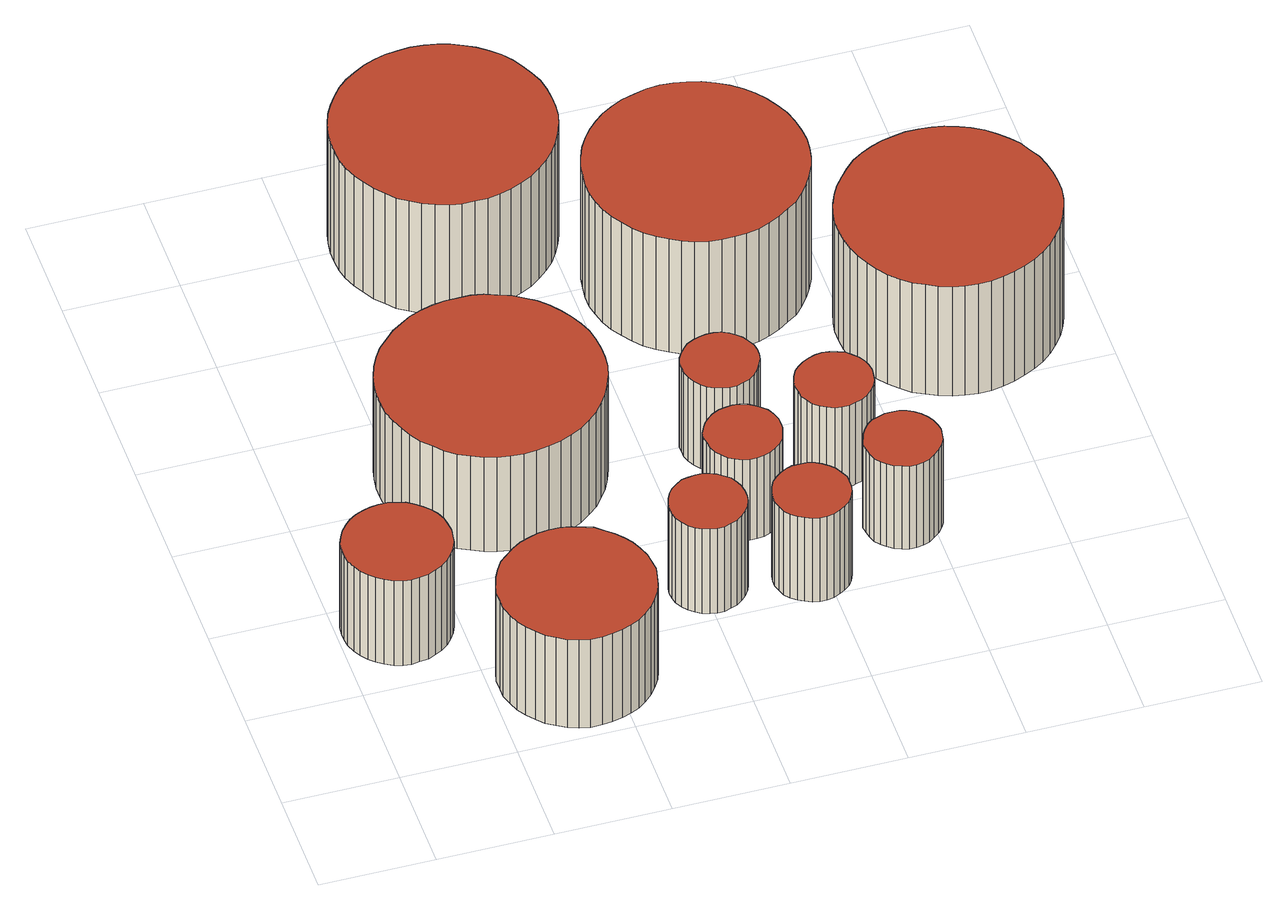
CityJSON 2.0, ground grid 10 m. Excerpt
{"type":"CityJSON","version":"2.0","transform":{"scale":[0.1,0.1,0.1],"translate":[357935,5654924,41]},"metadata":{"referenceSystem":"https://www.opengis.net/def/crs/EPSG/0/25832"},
"CityObjects":{
"building1":{"type":"Building","attributes":{"Geometrietyp2DReferenz":"3000","Gemeindeschluessel":"05316000","function":"31001_2100","roofType":"1000","measuredHeight":9.55},"address":[{"country":"Germany","locality":"Leverkusen","thoroughfareNumber":"86y","thoroughfareName":"CHEMPARK"}],"geometry":[{"type":"Solid","lod":"2","boundaries":[[[[0,1,2,3]],[[4,5,1,0]],[[6,7,5,4]],[[8,9,7,6]],[[10,11,9,8]],[[12,13,11,10]],[[14,15,13,12]],[[16,17,15,14]],[[18,19,17,16]],[[20,21,19,18]],[[22,23,21,20]],[[24,25,23,22]],[[26,27,25,24]],[[28,29,27,26]],[[30,31,29,28]],[[32,33,31,30]],[[34,35,33,32]],[[36,37,35,34]],[[38,39,37,36]],[[40,41,39,38]],[[42,43,41,40]],[[44,45,43,42]],[[46,47,45,44]],[[48,49,47,46]],[[50,51,49,48]],[[52,53,51,50]],[[54,55,53,52]],[[56,57,55,54]],[[58,59,57,56]],[[60,61,59,58]],[[62,63,61,60]],[[64,65,63,62]],[[66,67,65,64]],[[68,69,67,66]],[[70,71,69,68]],[[72,73,71,70]],[[74,75,73,72]],[[76,77,75,74]],[[3,2,77,76]],[[74,72,70,68,66,64,62,60,58,56,54,52,50,48,46,44,42,40,38,36,34,32,30,28,26,24,22,20,18,16,14,12,10,8,6,4,0,3,76]],[[1,5,7,9,11,13,15,17,19,21,23,25,27,29,31,33,35,37,39,41,43,45,47,49,51,53,55,57,59,61,63,65,67,69,71,73,75,77,2]]]],"semantics":{"surfaces":[{"type":"WallSurface"},{"type":"RoofSurface"},{"type":"GroundSurface"}],"values":[[0,0,0,0,0,0,0,0,0,0,0,0,0,0,0,0,0,0,0,0,0,0,0,0,0,0,0,0,0,0,0,0,0,0,0,0,0,0,0,1,2]]}}]},
"building2":{"type":"Building","attributes":{"Geometrietyp2DReferenz":"3000","Gemeindeschluessel":"05316000","function":"31001_2100","roofType":"1000","measuredHeight":9.86},"address":[{"country":"Germany","locality":"Leverkusen","thoroughfareNumber":"86y","thoroughfareName":"CHEMPARK"}],"geometry":[{"type":"Solid","lod":"2","boundaries":[[[[78,79,80,81]],[[82,83,79,78]],[[84,85,83,82]],[[86,87,85,84]],[[88,89,87,86]],[[90,91,89,88]],[[92,93,91,90]],[[94,95,93,92]],[[96,97,95,94]],[[98,99,97,96]],[[100,101,99,98]],[[102,103,101,100]],[[104,105,103,102]],[[106,107,105,104]],[[108,109,107,106]],[[110,111,109,108]],[[112,113,111,110]],[[114,115,113,112]],[[116,117,115,114]],[[118,119,117,116]],[[120,121,119,118]],[[122,123,121,120]],[[124,125,123,122]],[[126,127,125,124]],[[128,129,127,126]],[[130,131,129,128]],[[132,133,131,130]],[[134,135,133,132]],[[136,137,135,134]],[[138,139,137,136]],[[140,141,139,138]],[[142,143,141,140]],[[144,145,143,142]],[[146,147,145,144]],[[148,149,147,146]],[[150,151,149,148]],[[152,153,151,150]],[[154,155,153,152]],[[156,157,155,154]],[[158,159,157,156]],[[160,161,159,158]],[[162,163,161,160]],[[164,165,163,162]],[[166,167,165,164]],[[81,80,167,166]],[[164,162,160,158,156,154,152,150,148,146,144,142,140,138,136,134,132,130,128,126,124,122,120,118,116,114,112,110,108,106,104,102,100,98,96,94,92,90,88,86,84,82,78,81,166]],[[79,83,85,87,89,91,93,95,97,99,101,103,105,107,109,111,113,115,117,119,121,123,125,127,129,131,133,135,137,139,141,143,145,147,149,151,153,155,157,159,161,163,165,167,80]]]],"semantics":{"surfaces":[{"type":"WallSurface"},{"type":"RoofSurface"},{"type":"GroundSurface"}],"values":[[0,0,0,0,0,0,0,0,0,0,0,0,0,0,0,0,0,0,0,0,0,0,0,0,0,0,0,0,0,0,0,0,0,0,0,0,0,0,0,0,0,0,0,0,0,1,2]]}}]},
"building3":{"type":"Building","attributes":{"Geometrietyp2DReferenz":"3000","Gemeindeschluessel":"05316000","function":"31001_2100","roofType":"1000","measuredHeight":10.6},"address":[{"country":"Germany","locality":"Leverkusen","thoroughfareNumber":"86y","thoroughfareName":"CHEMPARK"}],"geometry":[{"type":"Solid","lod":"2","boundaries":[[[[168,169,170,171]],[[172,173,169,168]],[[174,175,173,172]],[[176,177,175,174]],[[178,179,177,176]],[[180,181,179,178]],[[182,183,181,180]],[[184,185,183,182]],[[186,187,185,184]],[[188,189,187,186]],[[190,191,189,188]],[[192,193,191,190]],[[194,195,193,192]],[[196,197,195,194]],[[198,199,197,196]],[[200,201,199,198]],[[202,203,201,200]],[[204,205,203,202]],[[206,207,205,204]],[[208,209,207,206]],[[210,211,209,208]],[[212,213,211,210]],[[214,215,213,212]],[[216,217,215,214]],[[218,219,217,216]],[[220,221,219,218]],[[222,223,221,220]],[[224,225,223,222]],[[226,227,225,224]],[[228,229,227,226]],[[230,231,229,228]],[[232,233,231,230]],[[234,235,233,232]],[[236,237,235,234]],[[238,239,237,236]],[[240,241,239,238]],[[242,243,241,240]],[[244,245,243,242]],[[246,247,245,244]],[[248,249,247,246]],[[250,251,249,248]],[[252,253,251,250]],[[254,255,253,252]],[[256,257,255,254]],[[258,259,257,256]],[[260,261,259,258]],[[262,263,261,260]],[[264,265,263,262]],[[266,267,265,264]],[[268,269,267,266]],[[270,271,269,268]],[[272,273,271,270]],[[274,275,273,272]],[[171,170,275,274]],[[272,270,268,266,264,262,260,258,256,254,252,250,248,246,244,242,240,238,236,234,232,230,228,226,224,222,220,218,216,214,212,210,208,206,204,202,200,198,196,194,192,190,188,186,184,182,180,178,176,174,172,168,171,274]],[[169,173,175,177,179,181,183,185,187,189,191,193,195,197,199,201,203,205,207,209,211,213,215,217,219,221,223,225,227,229,231,233,235,237,239,241,243,245,247,249,251,253,255,257,259,261,263,265,267,269,271,273,275,170]]]],"semantics":{"surfaces":[{"type":"WallSurface"},{"type":"RoofSurface"},{"type":"GroundSurface"}],"values":[[0,0,0,0,0,0,0,0,0,0,0,0,0,0,0,0,0,0,0,0,0,0,0,0,0,0,0,0,0,0,0,0,0,0,0,0,0,0,0,0,0,0,0,0,0,0,0,0,0,0,0,0,0,0,1,2]]}}]},
"building4":{"type":"Building","attributes":{"Geometrietyp2DReferenz":"3000","Gemeindeschluessel":"05316000","function":"31001_2100","roofType":"1000","measuredHeight":9.5},"address":[{"country":"Germany","locality":"Leverkusen","thoroughfareNumber":"86y","thoroughfareName":"CHEMPARK"}],"geometry":[{"type":"Solid","lod":"2","boundaries":[[[[276,277,278,279]],[[280,281,277,276]],[[282,283,281,280]],[[284,285,283,282]],[[286,287,285,284]],[[288,289,287,286]],[[290,291,289,288]],[[292,293,291,290]],[[294,295,293,292]],[[296,297,295,294]],[[298,299,297,296]],[[300,301,299,298]],[[302,303,301,300]],[[304,305,303,302]],[[306,307,305,304]],[[308,309,307,306]],[[310,311,309,308]],[[312,313,311,310]],[[314,315,313,312]],[[316,317,315,314]],[[318,319,317,316]],[[320,321,319,318]],[[322,323,321,320]],[[324,325,323,322]],[[326,327,325,324]],[[328,329,327,326]],[[330,331,329,328]],[[332,333,331,330]],[[334,335,333,332]],[[336,337,335,334]],[[338,339,337,336]],[[340,341,339,338]],[[279,278,341,340]],[[338,336,334,332,330,328,326,324,322,320,318,316,314,312,310,308,306,304,302,300,298,296,294,292,290,288,286,284,282,280,276,279,340]],[[277,281,283,285,287,289,291,293,295,297,299,301,303,305,307,309,311,313,315,317,319,321,323,325,327,329,331,333,335,337,339,341,278]]]],"semantics":{"surfaces":[{"type":"WallSurface"},{"type":"RoofSurface"},{"type":"GroundSurface"}],"values":[[0,0,0,0,0,0,0,0,0,0,0,0,0,0,0,0,0,0,0,0,0,0,0,0,0,0,0,0,0,0,0,0,0,1,2]]}}]},
"building5":{"type":"Building","attributes":{"Geometrietyp2DReferenz":"3000","Gemeindeschluessel":"05316000","function":"31001_2100","roofType":"1000","measuredHeight":12.43},"address":[{"country":"Germany","locality":"Leverkusen","thoroughfareNumber":"25y","thoroughfareName":"CHEMPARK"}],"geometry":[{"type":"Solid","lod":"2","boundaries":[[[[342,343,344,345]],[[346,347,343,342]],[[348,349,347,346]],[[350,351,349,348]],[[352,353,351,350]],[[354,355,353,352]],[[356,357,355,354]],[[358,359,357,356]],[[360,361,359,358]],[[362,363,361,360]],[[364,365,363,362]],[[366,367,365,364]],[[368,369,367,366]],[[370,371,369,368]],[[372,373,371,370]],[[374,375,373,372]],[[376,377,375,374]],[[378,379,377,376]],[[380,381,379,378]],[[382,383,381,380]],[[384,385,383,382]],[[386,387,385,384]],[[388,389,387,386]],[[390,391,389,388]],[[392,393,391,390]],[[394,395,393,392]],[[396,397,395,394]],[[398,399,397,396]],[[400,401,399,398]],[[402,403,401,400]],[[404,405,403,402]],[[406,407,405,404]],[[408,409,407,406]],[[410,411,409,408]],[[412,413,411,410]],[[414,415,413,412]],[[416,417,415,414]],[[418,419,417,416]],[[420,421,419,418]],[[422,423,421,420]],[[424,425,423,422]],[[426,427,425,424]],[[428,429,427,426]],[[430,431,429,428]],[[432,433,431,430]],[[434,435,433,432]],[[436,437,435,434]],[[438,439,437,436]],[[440,441,439,438]],[[442,443,441,440]],[[444,445,443,442]],[[446,447,445,444]],[[448,449,447,446]],[[345,344,449,448]],[[446,444,442,440,438,436,434,432,430,428,426,424,422,420,418,416,414,412,410,408,406,404,402,400,398,396,394,392,390,388,386,384,382,380,378,376,374,372,370,368,366,364,362,360,358,356,354,352,350,348,346,342,345,448]],[[343,347,349,351,353,355,357,359,361,363,365,367,369,371,373,375,377,379,381,383,385,387,389,391,393,395,397,399,401,403,405,407,409,411,413,415,417,419,421,423,425,427,429,431,433,435,437,439,441,443,445,447,449,344]]]],"semantics":{"surfaces":[{"type":"WallSurface"},{"type":"RoofSurface"},{"type":"GroundSurface"}],"values":[[0,0,0,0,0,0,0,0,0,0,0,0,0,0,0,0,0,0,0,0,0,0,0,0,0,0,0,0,0,0,0,0,0,0,0,0,0,0,0,0,0,0,0,0,0,0,0,0,0,0,0,0,0,0,1,2]]}}]},
"building6":{"type":"Building","attributes":{"Geometrietyp2DReferenz":"3000","Gemeindeschluessel":"05316000","function":"31001_2100","roofType":"1000","measuredHeight":9.11},"address":[{"country":"Germany","locality":"Leverkusen","thoroughfareNumber":"86y","thoroughfareName":"CHEMPARK"}],"geometry":[{"type":"Solid","lod":"2","boundaries":[[[[450,451,452,453]],[[454,455,451,450]],[[456,457,455,454]],[[458,459,457,456]],[[460,461,459,458]],[[462,463,461,460]],[[464,465,463,462]],[[466,467,465,464]],[[468,469,467,466]],[[470,471,469,468]],[[472,473,471,470]],[[474,475,473,472]],[[476,477,475,474]],[[478,479,477,476]],[[480,481,479,478]],[[482,483,481,480]],[[484,485,483,482]],[[486,487,485,484]],[[488,489,487,486]],[[490,491,489,488]],[[492,493,491,490]],[[494,495,493,492]],[[496,497,495,494]],[[498,499,497,496]],[[500,501,499,498]],[[502,503,501,500]],[[504,505,503,502]],[[506,507,505,504]],[[508,509,507,506]],[[510,511,509,508]],[[512,513,511,510]],[[514,515,513,512]],[[453,452,515,514]],[[512,510,508,506,504,502,500,498,496,494,492,490,488,486,484,482,480,478,476,474,472,470,468,466,464,462,460,458,456,454,450,453,514]],[[451,455,457,459,461,463,465,467,469,471,473,475,477,479,481,483,485,487,489,491,493,495,497,499,501,503,505,507,509,511,513,515,452]]]],"semantics":{"surfaces":[{"type":"WallSurface"},{"type":"RoofSurface"},{"type":"GroundSurface"}],"values":[[0,0,0,0,0,0,0,0,0,0,0,0,0,0,0,0,0,0,0,0,0,0,0,0,0,0,0,0,0,0,0,0,0,1,2]]}}]},
"building7":{"type":"Building","attributes":{"Geometrietyp2DReferenz":"3000","Gemeindeschluessel":"05316000","function":"31001_2100","roofType":"1000","measuredHeight":9.35},"address":[{"country":"Germany","locality":"Leverkusen","thoroughfareNumber":"86y","thoroughfareName":"CHEMPARK"}],"geometry":[{"type":"Solid","lod":"2","boundaries":[[[[516,517,518,519]],[[520,521,517,516]],[[522,523,521,520]],[[524,525,523,522]],[[526,527,525,524]],[[528,529,527,526]],[[530,531,529,528]],[[532,533,531,530]],[[534,535,533,532]],[[536,537,535,534]],[[538,539,537,536]],[[540,541,539,538]],[[542,543,541,540]],[[544,545,543,542]],[[546,547,545,544]],[[548,549,547,546]],[[550,551,549,548]],[[552,553,551,550]],[[554,555,553,552]],[[556,557,555,554]],[[558,559,557,556]],[[560,561,559,558]],[[562,563,561,560]],[[564,565,563,562]],[[566,567,565,564]],[[568,569,567,566]],[[570,571,569,568]],[[572,573,571,570]],[[574,575,573,572]],[[576,577,575,574]],[[578,579,577,576]],[[580,581,579,578]],[[519,518,581,580]],[[578,576,574,572,570,568,566,564,562,560,558,556,554,552,550,548,546,544,542,540,538,536,534,532,530,528,526,524,522,520,516,519,580]],[[517,521,523,525,527,529,531,533,535,537,539,541,543,545,547,549,551,553,555,557,559,561,563,565,567,569,571,573,575,577,579,581,518]]]],"semantics":{"surfaces":[{"type":"WallSurface"},{"type":"RoofSurface"},{"type":"GroundSurface"}],"values":[[0,0,0,0,0,0,0,0,0,0,0,0,0,0,0,0,0,0,0,0,0,0,0,0,0,0,0,0,0,0,0,0,0,1,2]]}}]},
"building8":{"type":"Building","attributes":{"Geometrietyp2DReferenz":"3000","Gemeindeschluessel":"05316000","function":"31001_2100","roofType":"1000","measuredHeight":9.37},"address":[{"country":"Germany","locality":"Leverkusen","thoroughfareNumber":"86y","thoroughfareName":"CHEMPARK"}],"geometry":[{"type":"Solid","lod":"2","boundaries":[[[[582,583,584,585]],[[586,587,583,582]],[[588,589,587,586]],[[590,591,589,588]],[[592,593,591,590]],[[594,595,593,592]],[[596,597,595,594]],[[598,599,597,596]],[[600,601,599,598]],[[602,603,601,600]],[[604,605,603,602]],[[606,607,605,604]],[[608,609,607,606]],[[610,611,609,608]],[[612,613,611,610]],[[614,615,613,612]],[[616,617,615,614]],[[618,619,617,616]],[[620,621,619,618]],[[622,623,621,620]],[[624,625,623,622]],[[626,627,625,624]],[[628,629,627,626]],[[630,631,629,628]],[[632,633,631,630]],[[634,635,633,632]],[[636,637,635,634]],[[638,639,637,636]],[[640,641,639,638]],[[642,643,641,640]],[[644,645,643,642]],[[646,647,645,644]],[[585,584,647,646]],[[644,642,640,638,636,634,632,630,628,626,624,622,620,618,616,614,612,610,608,606,604,602,600,598,596,594,592,590,588,586,582,585,646]],[[583,587,589,591,593,595,597,599,601,603,605,607,609,611,613,615,617,619,621,623,625,627,629,631,633,635,637,639,641,643,645,647,584]]]],"semantics":{"surfaces":[{"type":"WallSurface"},{"type":"RoofSurface"},{"type":"GroundSurface"}],"values":[[0,0,0,0,0,0,0,0,0,0,0,0,0,0,0,0,0,0,0,0,0,0,0,0,0,0,0,0,0,0,0,0,0,1,2]]}}]},
"building9":{"type":"Building","attributes":{"Geometrietyp2DReferenz":"3000","Gemeindeschluessel":"05316000","function":"31001_2100","roofType":"1000","measuredHeight":9.24},"address":[{"country":"Germany","locality":"Leverkusen","thoroughfareNumber":"86y","thoroughfareName":"CHEMPARK"}],"geometry":[{"type":"Solid","lod":"2","boundaries":[[[[648,649,650,651]],[[652,653,649,648]],[[654,655,653,652]],[[656,657,655,654]],[[658,659,657,656]],[[660,661,659,658]],[[662,663,661,660]],[[664,665,663,662]],[[666,667,665,664]],[[668,669,667,666]],[[670,671,669,668]],[[672,673,671,670]],[[674,675,673,672]],[[676,677,675,674]],[[678,679,677,676]],[[680,681,679,678]],[[682,683,681,680]],[[684,685,683,682]],[[686,687,685,684]],[[688,689,687,686]],[[690,691,689,688]],[[692,693,691,690]],[[694,695,693,692]],[[696,697,695,694]],[[698,699,697,696]],[[700,701,699,698]],[[702,703,701,700]],[[704,705,703,702]],[[706,707,705,704]],[[708,709,707,706]],[[710,711,709,708]],[[712,713,711,710]],[[651,650,713,712]],[[710,708,706,704,702,700,698,696,694,692,690,688,686,684,682,680,678,676,674,672,670,668,666,664,662,660,658,656,654,652,648,651,712]],[[649,653,655,657,659,661,663,665,667,669,671,673,675,677,679,681,683,685,687,689,691,693,695,697,699,701,703,705,707,709,711,713,650]]]],"semantics":{"surfaces":[{"type":"WallSurface"},{"type":"RoofSurface"},{"type":"GroundSurface"}],"values":[[0,0,0,0,0,0,0,0,0,0,0,0,0,0,0,0,0,0,0,0,0,0,0,0,0,0,0,0,0,0,0,0,0,1,2]]}}]},
"building10":{"type":"Building","attributes":{"Geometrietyp2DReferenz":"3000","Gemeindeschluessel":"05316000","function":"31001_2100","roofType":"1000","measuredHeight":9.29},"address":[{"country":"Germany","locality":"Leverkusen","thoroughfareNumber":"86y","thoroughfareName":"CHEMPARK"}],"geometry":[{"type":"Solid","lod":"2","boundaries":[[[[714,715,716,717]],[[718,719,715,714]],[[720,721,719,718]],[[722,723,721,720]],[[724,725,723,722]],[[726,727,725,724]],[[728,729,727,726]],[[730,731,729,728]],[[732,733,731,730]],[[734,735,733,732]],[[736,737,735,734]],[[738,739,737,736]],[[740,741,739,738]],[[742,743,741,740]],[[744,745,743,742]],[[746,747,745,744]],[[748,749,747,746]],[[750,751,749,748]],[[752,753,751,750]],[[754,755,753,752]],[[756,757,755,754]],[[758,759,757,756]],[[760,761,759,758]],[[762,763,761,760]],[[764,765,763,762]],[[766,767,765,764]],[[768,769,767,766]],[[770,771,769,768]],[[772,773,771,770]],[[774,775,773,772]],[[776,777,775,774]],[[778,779,777,776]],[[717,716,779,778]],[[776,774,772,770,768,766,764,762,760,758,756,754,752,750,748,746,744,742,740,738,736,734,732,730,728,726,724,722,720,718,714,717,778]],[[715,719,721,723,725,727,729,731,733,735,737,739,741,743,745,747,749,751,753,755,757,759,761,763,765,767,769,771,773,775,777,779,716]]]],"semantics":{"surfaces":[{"type":"WallSurface"},{"type":"RoofSurface"},{"type":"GroundSurface"}],"values":[[0,0,0,0,0,0,0,0,0,0,0,0,0,0,0,0,0,0,0,0,0,0,0,0,0,0,0,0,0,0,0,0,0,1,2]]}}]},
"building11":{"type":"Building","attributes":{"Geometrietyp2DReferenz":"3000","Gemeindeschluessel":"05316000","function":"31001_2100","roofType":"1000","measuredHeight":12.73},"address":[{"country":"Germany","locality":"Leverkusen","thoroughfareNumber":"25y","thoroughfareName":"CHEMPARK"}],"geometry":[{"type":"Solid","lod":"2","boundaries":[[[[780,781,782,783]],[[784,785,781,780]],[[786,787,785,784]],[[788,789,787,786]],[[790,791,789,788]],[[792,793,791,790]],[[794,795,793,792]],[[796,797,795,794]],[[798,799,797,796]],[[800,801,799,798]],[[802,803,801,800]],[[804,805,803,802]],[[806,807,805,804]],[[808,809,807,806]],[[810,811,809,808]],[[812,813,811,810]],[[814,815,813,812]],[[816,817,815,814]],[[818,819,817,816]],[[820,821,819,818]],[[822,823,821,820]],[[824,825,823,822]],[[826,827,825,824]],[[828,829,827,826]],[[830,831,829,828]],[[832,833,831,830]],[[834,835,833,832]],[[836,837,835,834]],[[838,839,837,836]],[[840,841,839,838]],[[842,843,841,840]],[[844,845,843,842]],[[846,847,845,844]],[[842,840,838,836,834,832,830,828,826,824,822,820,818,816,814,812,810,808,806,804,802,800,798,796,794,792,790,788,786,784,780,783,848,849,850,851,852,853,854,855,856,857,858,859,860,861,862,863,864,865,866,846,844]],[[867,868,869,870,871,872,873,874,875,876,877,878,879,880,881,882,883,884,885,782,781,785,787,789,791,793,795,797,799,801,803,805,807,809,811,813,815,817,819,821,823,825,827,829,831,833,835,837,839,841,843,845,847]],[[866,867,847,846]],[[865,868,867,866]],[[864,869,868,865]],[[863,870,869,864]],[[862,871,870,863]],[[861,872,871,862]],[[860,873,872,861]],[[859,874,873,860]],[[858,875,874,859]],[[857,876,875,858]],[[856,877,876,857]],[[855,878,877,856]],[[854,879,878,855]],[[853,880,879,854]],[[852,881,880,853]],[[851,882,881,852]],[[850,883,882,851]],[[849,884,883,850]],[[848,885,884,849]],[[783,782,885,848]]]],"semantics":{"surfaces":[{"type":"WallSurface"},{"type":"RoofSurface"},{"type":"GroundSurface"}],"values":[[0,0,0,0,0,0,0,0,0,0,0,0,0,0,0,0,0,0,0,0,0,0,0,0,0,0,0,0,0,0,0,0,0,1,2,0,0,0,0,0,0,0,0,0,0,0,0,0,0,0,0,0,0,0,0]]}}]},
"building12":{"type":"Building","attributes":{"Geometrietyp2DReferenz":"3000","Gemeindeschluessel":"05316000","function":"31001_2100","roofType":"1000","measuredHeight":12.34},"address":[{"country":"Germany","locality":"Leverkusen","thoroughfareNumber":"25y","thoroughfareName":"CHEMPARK"}],"geometry":[{"type":"Solid","lod":"2","boundaries":[[[[886,887,888,889]],[[890,891,887,886]],[[892,893,891,890]],[[894,895,893,892]],[[896,897,895,894]],[[898,899,897,896]],[[900,901,899,898]],[[902,903,901,900]],[[904,905,903,902]],[[906,907,905,904]],[[908,909,907,906]],[[910,911,909,908]],[[912,913,911,910]],[[914,915,913,912]],[[916,917,915,914]],[[918,919,917,916]],[[920,921,919,918]],[[922,923,921,920]],[[924,925,923,922]],[[926,927,925,924]],[[928,929,927,926]],[[930,931,929,928]],[[932,933,931,930]],[[934,935,933,932]],[[936,937,935,934]],[[938,939,937,936]],[[940,941,939,938]],[[942,943,941,940]],[[944,945,943,942]],[[946,947,945,944]],[[948,949,947,946]],[[950,951,949,948]],[[952,953,951,950]],[[954,955,953,952]],[[956,957,955,954]],[[958,959,957,956]],[[960,961,959,958]],[[962,963,961,960]],[[964,965,963,962]],[[966,967,965,964]],[[968,969,967,966]],[[970,971,969,968]],[[972,973,971,970]],[[974,975,973,972]],[[976,977,975,974]],[[978,979,977,976]],[[980,981,979,978]],[[982,983,981,980]],[[984,985,983,982]],[[986,987,985,984]],[[988,989,987,986]],[[990,991,989,988]],[[992,993,991,990]],[[889,888,993,992]],[[990,988,986,984,982,980,978,976,974,972,970,968,966,964,962,960,958,956,954,952,950,948,946,944,942,940,938,936,934,932,930,928,926,924,922,920,918,916,914,912,910,908,906,904,902,900,898,896,894,892,890,886,889,992]],[[887,891,893,895,897,899,901,903,905,907,909,911,913,915,917,919,921,923,925,927,929,931,933,935,937,939,941,943,945,947,949,951,953,955,957,959,961,963,965,967,969,971,973,975,977,979,981,983,985,987,989,991,993,888]]]],"semantics":{"surfaces":[{"type":"WallSurface"},{"type":"RoofSurface"},{"type":"GroundSurface"}],"values":[[0,0,0,0,0,0,0,0,0,0,0,0,0,0,0,0,0,0,0,0,0,0,0,0,0,0,0,0,0,0,0,0,0,0,0,0,0,0,0,0,0,0,0,0,0,0,0,0,0,0,0,0,0,0,1,2]]}}]}
},
"vertices":[
[5,180,102],[5,180,7],[4,172,7],[4,172,102],[8,187,102],[8,187,7],[11,193,102],[11,193,7],[16,199,102],[16,199,7],[21,204,102],[21,204,7],[27,208,102],[27,208,7],[34,211,102],[34,211,7],[41,213,102],[41,213,7],[48,214,102],[48,214,7],[56,214,102],[56,214,7],[63,212,102],[63,212,7],[70,210,102],[70,210,7],[76,206,102],[76,206,7],[82,201,102],[82,201,7],[87,196,102],[87,196,7],[91,190,102],[91,190,7],[94,183,102],[94,183,7],[95,176,102],[95,176,7],[96,168,102],[96,168,7],[95,161,102],[95,161,7],[94,154,102],[94,154,7],[91,147,102],[91,147,7],[87,141,102],[87,141,7],[82,135,102],[82,135,7],[76,130,102],[76,130,7],[70,127,102],[70,127,7],[63,124,102],[63,124,7],[55,123,102],[55,123,7],[48,122,102],[48,122,7],[41,123,102],[41,123,7],[34,125,102],[34,125,7],[27,129,102],[27,129,7],[21,133,102],[21,133,7],[16,138,102],[16,138,7],[11,144,102],[11,144,7],[8,150,102],[8,150,7],[5,158,102],[5,158,7],[4,165,102],[4,165,7],
[110,93,105],[110,93,6],[108,84,6],[108,84,105],[113,102,105],[113,102,6],[117,110,105],[117,110,6],[122,118,105],[122,118,6],[129,124,105],[129,124,6],[136,130,105],[136,130,6],[144,135,105],[144,135,6],[152,138,105],[152,138,6],[161,141,105],[161,141,6],[170,142,105],[170,142,6],[180,142,105],[180,142,6],[189,140,105],[189,140,6],[197,137,105],[197,137,6],[206,134,105],[206,134,6],[213,128,105],[213,128,6],[220,122,105],[220,122,6],[226,115,105],[226,115,6],[231,108,105],[231,108,6],[235,99,105],[235,99,6],[238,91,105],[238,91,6],[239,82,105],[239,82,6],[240,73,105],[240,73,6],[238,64,105],[238,64,6],[236,55,105],[236,55,6],[233,47,105],[233,47,6],[228,39,105],[228,39,6],[223,32,105],[223,32,6],[216,25,105],[216,25,6],[209,20,105],[209,20,6],[201,16,105],[201,16,6],[193,13,105],[193,13,6],[184,11,105],[184,11,6],[175,10,105],[175,10,6],[165,10,105],[165,10,6],[156,12,105],[156,12,6],[147,15,105],[147,15,6],[139,20,105],[139,20,6],[131,25,105],[131,25,6],[125,32,105],[125,32,6],[119,39,105],[119,39,6],[114,47,105],[114,47,6],[111,56,105],[111,56,6],[108,65,105],[108,65,6],[108,74,105],[108,74,6],
[83,337,113],[83,337,7],[81,326,7],[81,326,113],[85,347,113],[85,347,7],[89,358,113],[89,358,7],[94,368,113],[94,368,7],[100,377,113],[100,377,7],[108,385,113],[108,385,7],[116,393,113],[116,393,7],[125,399,113],[125,399,7],[134,405,113],[134,405,7],[144,409,113],[144,409,7],[155,412,113],[155,412,7],[166,414,113],[166,414,7],[177,414,113],[177,414,7],[188,414,113],[188,414,7],[199,412,113],[199,412,7],[209,408,113],[209,408,7],[220,404,113],[220,404,7],[229,398,113],[229,398,7],[238,392,113],[238,392,7],[246,384,113],[246,384,7],[253,375,113],[253,375,7],[259,366,113],[259,366,7],[264,356,113],[264,356,7],[268,346,113],[268,346,7],[270,335,113],[270,335,7],[271,324,113],[271,324,7],[271,313,113],[271,313,7],[270,302,113],[270,302,7],[267,291,113],[267,291,7],[263,281,113],[263,281,7],[258,271,113],[258,271,7],[252,262,113],[252,262,7],[245,253,113],[245,253,7],[237,246,113],[237,246,7],[228,239,113],[228,239,7],[218,234,113],[218,234,7],[208,230,113],[208,230,7],[197,227,113],[197,227,7],[186,225,113],[186,225,7],[175,224,113],[175,224,7],[164,225,113],[164,225,7],[153,227,113],[153,227,7],[143,230,113],[143,230,7],[133,235,113],[133,235,7],[123,240,113],[123,240,7],[114,247,113],[114,247,7],[107,255,113],[107,255,7],[99,263,113],[99,263,7],[93,273,113],[93,273,7],[89,282,113],[89,282,7],[85,293,113],[85,293,7],[82,304,113],[82,304,7],[81,315,113],[81,315,7],
[274,150,103],[274,150,8],[272,144,8],[272,144,103],[277,156,103],[277,156,8],[280,160,103],[280,160,8],[285,164,103],[285,164,8],[291,168,103],[291,168,8],[297,169,103],[297,169,8],[303,170,103],[303,170,8],[309,170,103],[309,170,8],[315,168,103],[315,168,8],[320,166,103],[320,166,8],[325,162,103],[325,162,8],[330,158,103],[330,158,8],[333,152,103],[333,152,8],[335,147,103],[335,147,8],[336,140,103],[336,140,8],[336,134,103],[336,134,8],[335,128,103],[335,128,8],[333,123,103],[333,123,8],[329,117,103],[329,117,8],[325,113,103],[325,113,8],[320,109,103],[320,109,8],[314,107,103],[314,107,8],[308,105,103],[308,105,8],[302,105,103],[302,105,8],[296,106,103],[296,106,8],[290,108,103],[290,108,8],[285,111,103],[285,111,8],[280,115,103],[280,115,8],[276,120,103],[276,120,8],[273,126,103],[273,126,8],[272,132,103],[272,132,8],[271,138,103],[271,138,8],
[123,592,150],[123,592,26],[121,581,26],[121,581,150],[125,602,150],[125,602,26],[129,613,150],[129,613,26],[134,622,150],[134,622,26],[140,631,150],[140,631,26],[147,640,150],[147,640,26],[155,647,150],[155,647,26],[164,653,150],[164,653,26],[174,659,150],[174,659,26],[184,663,150],[184,663,26],[194,666,150],[194,666,26],[205,667,150],[205,667,26],[216,668,150],[216,668,26],[227,667,150],[227,667,26],[238,665,150],[238,665,26],[248,662,150],[248,662,26],[258,657,150],[258,657,26],[267,652,150],[267,652,26],[276,645,150],[276,645,26],[284,638,150],[284,638,26],[291,629,150],[291,629,26],[296,620,150],[296,620,26],[301,610,150],[301,610,26],[305,600,150],[305,600,26],[307,589,150],[307,589,26],[308,578,150],[308,578,26],[308,567,150],[308,567,26],[307,557,150],[307,557,26],[304,546,150],[304,546,26],[300,536,150],[300,536,26],[295,526,150],[295,526,26],[289,517,150],[289,517,26],[282,509,150],[282,509,26],[274,502,150],[274,502,26],[265,495,150],[265,495,26],[255,490,150],[255,490,26],[245,486,150],[245,486,26],[235,483,150],[235,483,26],[224,481,150],[224,481,26],[213,481,150],[213,481,26],[202,481,150],[202,481,26],[192,483,150],[192,483,26],[181,487,150],[181,487,26],[171,491,150],[171,491,26],[162,497,150],[162,497,26],[153,503,150],[153,503,26],[146,511,150],[146,511,26],[139,519,150],[139,519,26],[133,529,150],[133,529,26],[128,538,150],[128,538,26],[124,549,150],[124,549,26],[122,559,150],[122,559,26],[121,570,150],[121,570,26],
[326,221,103],[326,221,12],[323,215,12],[323,215,103],[329,226,103],[329,226,12],[333,230,103],[333,230,12],[338,234,103],[338,234,12],[344,237,103],[344,237,12],[350,238,103],[350,238,12],[356,239,103],[356,239,12],[362,238,103],[362,238,12],[368,236,103],[368,236,12],[373,233,103],[373,233,12],[378,229,103],[378,229,12],[382,225,103],[382,225,12],[385,219,103],[385,219,12],[387,213,103],[387,213,12],[387,207,103],[387,207,12],[387,201,103],[387,201,12],[385,195,103],[385,195,12],[383,189,103],[383,189,12],[379,184,103],[379,184,12],[374,180,103],[374,180,12],[369,177,103],[369,177,12],[363,175,103],[363,175,12],[357,174,103],[357,174,12],[351,174,103],[351,174,12],[345,175,103],[345,175,12],[339,178,103],[339,178,12],[334,181,103],[334,181,12],[330,186,103],[330,186,12],[326,191,103],[326,191,12],[324,196,103],[324,196,12],[323,203,103],[323,203,12],[322,209,103],[322,209,12],
[358,138,103],[358,138,9],[356,132,9],[356,132,103],[361,144,103],[361,144,9],[365,148,103],[365,148,9],[370,152,103],[370,152,9],[375,155,103],[375,155,9],[381,157,103],[381,157,9],[388,157,103],[388,157,9],[394,157,103],[394,157,9],[400,155,103],[400,155,9],[405,152,103],[405,152,9],[410,148,103],[410,148,9],[414,144,103],[414,144,9],[417,138,103],[417,138,9],[420,132,103],[420,132,9],[420,126,103],[420,126,9],[420,120,103],[420,120,9],[419,114,103],[419,114,9],[416,108,103],[416,108,9],[413,103,103],[413,103,9],[408,99,103],[408,99,9],[403,96,103],[403,96,9],[397,93,103],[397,93,9],[391,92,103],[391,92,9],[385,92,103],[385,92,9],[379,93,103],[379,93,9],[373,96,103],[373,96,9],[368,99,103],[368,99,9],[363,103,103],[363,103,9],[359,108,103],[359,108,9],[357,114,103],[357,114,9],[355,120,103],[355,120,9],[355,126,103],[355,126,9],
[331,303,104],[331,303,10],[329,297,10],[329,297,104],[334,308,104],[334,308,10],[338,313,104],[338,313,10],[342,317,104],[342,317,10],[348,320,104],[348,320,10],[354,322,104],[354,322,10],[360,323,104],[360,323,10],[366,323,104],[366,323,10],[372,322,104],[372,322,10],[378,319,104],[378,319,10],[383,315,104],[383,315,10],[387,311,104],[387,311,10],[390,306,104],[390,306,10],[393,300,104],[393,300,10],[394,294,104],[394,294,10],[394,288,104],[394,288,10],[393,282,104],[393,282,10],[390,276,104],[390,276,10],[387,271,104],[387,271,10],[383,266,104],[383,266,10],[378,262,104],[378,262,10],[372,260,104],[372,260,10],[366,258,104],[366,258,10],[360,258,104],[360,258,10],[354,259,104],[354,259,10],[348,261,104],[348,261,10],[342,264,104],[342,264,10],[338,268,104],[338,268,10],[334,273,104],[334,273,10],[331,279,104],[331,279,10],[329,285,104],[329,285,10],[329,291,104],[329,291,10],
[413,255,104],[413,255,12],[411,249,12],[411,249,104],[416,261,104],[416,261,12],[420,265,104],[420,265,12],[425,269,104],[425,269,12],[431,272,104],[431,272,12],[437,274,104],[437,274,12],[443,275,104],[443,275,12],[449,274,104],[449,274,12],[455,272,104],[455,272,12],[461,270,104],[461,270,12],[465,266,104],[465,266,12],[470,261,104],[470,261,12],[473,256,104],[473,256,12],[475,250,104],[475,250,12],[476,244,104],[476,244,12],[475,237,104],[475,237,12],[474,231,104],[474,231,12],[472,226,104],[472,226,12],[468,221,104],[468,221,12],[463,216,104],[463,216,12],[458,213,104],[458,213,12],[452,211,104],[452,211,12],[446,209,104],[446,209,12],[440,209,104],[440,209,12],[434,210,104],[434,210,12],[428,213,104],[428,213,12],[423,216,104],[423,216,12],[418,220,104],[418,220,12],[415,225,104],[415,225,12],[412,231,104],[412,231,12],[411,237,104],[411,237,12],[410,243,104],[410,243,12],
[447,175,103],[447,175,10],[445,169,10],[445,169,103],[450,180,103],[450,180,10],[454,185,103],[454,185,10],[459,189,103],[459,189,10],[465,191,103],[465,191,10],[471,193,103],[471,193,10],[477,193,103],[477,193,10],[483,193,103],[483,193,10],[489,191,103],[489,191,10],[494,188,103],[494,188,10],[499,184,103],[499,184,10],[503,179,103],[503,179,10],[506,174,103],[506,174,10],[508,168,103],[508,168,10],[509,162,103],[509,162,10],[508,155,103],[508,155,10],[507,149,103],[507,149,10],[504,144,103],[504,144,10],[500,139,103],[500,139,10],[495,135,103],[495,135,10],[490,131,103],[490,131,10],[484,129,103],[484,129,10],[478,128,103],[478,128,10],[472,128,103],[472,128,10],[466,130,103],[466,130,10],[460,132,103],[460,132,10],[455,136,103],[455,136,10],[451,140,103],[451,140,10],[447,145,103],[447,145,10],[445,151,103],[445,151,10],[444,157,103],[444,157,10],[443,163,103],[443,163,10],
[479,512,153],[479,512,26],[473,522,26],[473,522,153],[484,502,153],[484,502,26],[487,491,153],[487,491,26],[489,479,153],[489,479,26],[490,468,153],[490,468,26],[489,457,153],[489,457,26],[487,446,153],[487,446,26],[484,436,153],[484,436,26],[479,426,153],[479,426,26],[474,417,153],[474,417,26],[467,408,153],[467,408,26],[460,400,153],[460,400,26],[451,394,153],[451,394,26],[442,388,153],[442,388,26],[432,383,153],[432,383,26],[422,379,153],[422,379,26],[411,377,153],[411,377,26],[401,376,153],[401,376,26],[390,376,153],[390,376,26],[379,377,153],[379,377,26],[368,380,153],[368,380,26],[358,384,153],[358,384,26],[349,389,153],[349,389,26],[340,395,153],[340,395,26],[331,402,153],[331,402,26],[324,410,153],[324,410,26],[318,419,153],[318,419,26],[312,428,153],[312,428,26],[308,438,153],[308,438,26],[305,449,153],[305,449,26],[303,459,153],[303,459,26],[303,470,153],[303,470,26],[304,481,153],[304,481,26],[466,531,153],[458,539,153],[449,546,153],[439,552,153],[428,557,153],[417,560,153],[406,562,153],[395,563,153],[383,562,153],[372,559,153],[361,556,153],[351,551,153],[341,545,153],[333,538,153],[325,530,153],[319,522,153],[313,512,153],[309,502,153],[306,492,153],[306,492,26],[309,502,26],[313,512,26],[319,522,26],[325,530,26],[333,538,26],[341,545,26],[351,551,26],[361,556,26],[372,559,26],[383,562,26],[395,563,26],[406,562,26],[417,560,26],[428,557,26],[439,552,26],[449,546,26],[458,539,26],[466,531,26],
[486,382,149],[486,382,26],[484,372,26],[484,372,149],[489,393,149],[489,393,26],[493,403,149],[493,403,26],[498,412,149],[498,412,26],[505,421,149],[505,421,26],[512,429,149],[512,429,26],[520,437,149],[520,437,26],[529,443,149],[529,443,26],[539,448,149],[539,448,26],[549,452,149],[549,452,26],[559,454,149],[559,454,26],[570,456,149],[570,456,26],[581,456,149],[581,456,26],[592,455,149],[592,455,26],[602,453,149],[602,453,26],[613,449,149],[613,449,26],[622,445,149],[622,445,26],[632,439,149],[632,439,26],[640,432,149],[640,432,26],[648,424,149],[648,424,26],[655,416,149],[655,416,26],[660,406,149],[660,406,26],[665,397,149],[665,397,26],[668,386,149],[668,386,26],[670,376,149],[670,376,26],[671,365,149],[671,365,26],[671,354,149],[671,354,26],[669,343,149],[669,343,26],[666,333,149],[666,333,26],[662,323,149],[662,323,26],[657,313,149],[657,313,26],[650,304,149],[650,304,26],[643,296,149],[643,296,26],[635,289,149],[635,289,26],[626,283,149],[626,283,26],[616,278,149],[616,278,26],[606,274,149],[606,274,26],[596,271,149],[596,271,26],[585,269,149],[585,269,26],[574,269,149],[574,269,26],[563,270,149],[563,270,26],[553,272,149],[553,272,26],[542,276,149],[542,276,26],[533,281,149],[533,281,26],[523,286,149],[523,286,26],[515,293,149],[515,293,26],[507,301,149],[507,301,26],[500,310,149],[500,310,26],[495,319,149],[495,319,26],[490,329,149],[490,329,26],[487,339,149],[487,339,26],[485,350,149],[485,350,26],[484,361,149],[484,361,26]
]}
